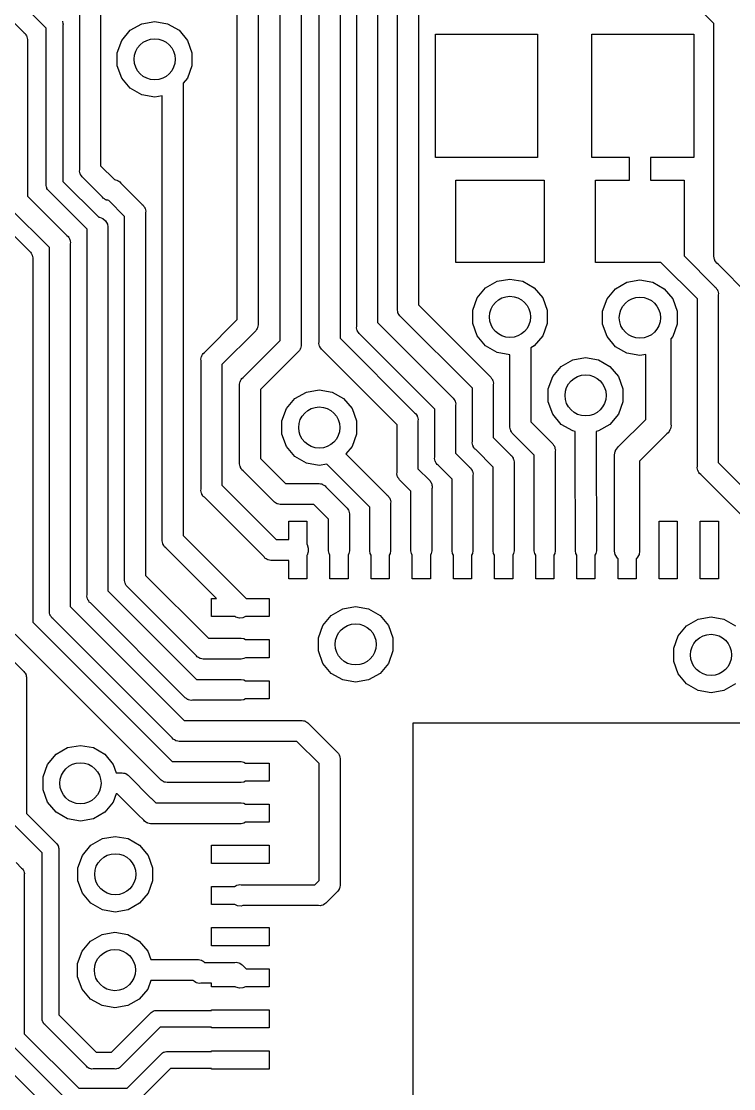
# Model space of a CAD drawing. Extents: x 106.7 to 190.8, y -131.8 to -78.3.
# Drawn here: x 141.14 to 149.79, y -108.75 to -95.78 of the extents above; entities that cross this region are included whole.
import ezdxf

# ---------------------------------------------------------------- set-up
doc = ezdxf.new("R2010")
doc.units = 0
doc.header["$MEASUREMENT"] = 0
doc.layers.add('BLACK', color=7, linetype='CONTINUOUS')

msp = doc.modelspace()

# ---------------------------------------------------------------- linework, layer by layer
at = {"layer": 'BLACK', "linetype": 'CONTINUOUS'}
for p, q in [((145.707, -99.2723), (145.707, -93.5276)), ((145.961, -93.4805), (145.961, -99.2253)), ((145.466, -93.6318), (145.466, -99.4401)), ((145.212, -99.4871), (145.212, -93.6789)), ((145.009, -94.3091), (145.009, -99.6294)), ((144.755, -99.6765), (144.755, -94.3562)), ((144.281, -99.658), (144.281, -94.5289)), ((144.535, -94.4818), (144.535, -99.705)), ((141.44, -95.8636), (140.915, -95.3389)), ((140.836, -95.5832), (141.17, -95.9172)), ((143.76, -99.4051), (143.76, -95.5957)), ((144.014, -95.5486), (144.014, -99.4522)), ((149.553, -95.8041), (149.342, -95.5936)), ((141.846, -97.5824), (141.846, -95.6952)), ((142.1, -95.6482), (142.1, -97.5354)), ((141.44, -97.7624), (141.44, -95.8636)), ((141.635, -95.7779), (141.636, -95.7823)), ((141.636, -95.7823), (141.638, -95.7862)), ((141.638, -95.7862), (141.641, -95.7995)), ((141.641, -95.7995), (141.644, -95.8125)), ((141.644, -95.8125), (141.643, -95.8259)), ((141.643, -95.8259), (141.643, -97.7248)), ((142.461, -95.8881), (142.599, -95.8082)), ((142.599, -95.8082), (142.757, -95.7804)), ((142.757, -95.7804), (142.914, -95.8082)), ((142.914, -95.8082), (143.053, -95.8881)), ((149.553, -98.6134), (149.553, -95.8041)), ((141.17, -95.9172), (141.183, -95.928)), ((141.183, -95.928), (141.192, -95.9426)), ((141.192, -95.9426), (141.201, -95.9564)), ((141.201, -95.9564), (141.203, -95.9619)), ((141.203, -95.9619), (141.205, -95.9668)), ((141.205, -95.9668), (141.208, -95.9834)), ((141.208, -95.9834), (141.213, -95.9996)), ((141.213, -95.9996), (141.211, -96.0164)), ((142.358, -96.0105), (142.461, -95.8881)), ((143.053, -95.8881), (143.155, -96.0105)), ((146.169, -97.4351), (146.169, -95.9351)), ((146.169, -95.9351), (147.409, -95.9351)), ((147.409, -95.9351), (147.409, -97.4351)), ((148.069, -97.4351), (148.069, -95.9351)), ((148.069, -95.9351), (149.309, -95.9351)), ((149.309, -95.9351), (149.309, -97.4351)), ((141.211, -96.0164), (141.211, -97.9036)), ((142.303, -96.1607), (142.358, -96.0105)), ((143.155, -96.0105), (143.21, -96.1607)), ((142.303, -96.3205), (142.303, -96.1607)), ((143.21, -96.1607), (143.21, -96.3205)), ((142.358, -96.4707), (142.303, -96.3205)), ((143.21, -96.3205), (143.155, -96.4707)), ((142.461, -96.5931), (142.358, -96.4707)), ((143.155, -96.4707), (143.104, -96.5322)), ((142.599, -96.673), (142.461, -96.5931)), ((143.104, -96.5322), (143.104, -102.031)), ((142.757, -96.7008), (142.599, -96.673)), ((142.85, -96.6844), (142.757, -96.7008)), ((142.85, -102.079), (142.85, -96.6844)), ((142.1, -97.5354), (142.268, -97.7033)), ((147.409, -97.4351), (146.169, -97.4351)), ((148.526, -97.4351), (148.069, -97.4351)), ((148.526, -97.7091), (148.526, -97.4351)), ((149.309, -97.4351), (148.78, -97.4351)), ((148.78, -97.4351), (148.78, -97.7091)), ((141.845, -97.5992), (141.846, -97.5824)), ((141.849, -97.6155), (141.845, -97.5992)), ((141.852, -97.6321), (141.849, -97.6155)), ((141.855, -97.637), (141.852, -97.6321)), ((141.856, -97.6425), (141.855, -97.637)), ((141.866, -97.6563), (141.856, -97.6425)), ((141.875, -97.6709), (141.866, -97.6563)), ((141.887, -97.6817), (141.875, -97.6709)), ((142.122, -97.9162), (141.887, -97.6817)), ((141.439, -97.7758), (141.44, -97.7624)), ((141.442, -97.7889), (141.439, -97.7758)), ((141.445, -97.8021), (141.442, -97.7889)), ((141.447, -97.8061), (141.445, -97.8021)), ((141.448, -97.8104), (141.447, -97.8061)), ((141.456, -97.8215), (141.448, -97.8104)), ((141.462, -97.8332), (141.456, -97.8215)), ((141.643, -97.7248), (142.079, -98.1605)), ((142.268, -97.7033), (142.279, -97.7062)), ((142.279, -97.7062), (142.296, -97.7092)), ((142.296, -97.7092), (142.301, -97.712)), ((142.301, -97.712), (142.306, -97.7135)), ((142.306, -97.7135), (142.32, -97.7231)), ((142.32, -97.7231), (142.334, -97.7315)), ((142.334, -97.7315), (142.345, -97.7445)), ((142.345, -97.7445), (142.605, -98.0044)), ((146.415, -98.7091), (146.415, -97.7091)), ((146.415, -97.7091), (147.49, -97.7091)), ((147.49, -97.7091), (147.49, -98.7091)), ((148.115, -98.7091), (148.115, -97.7091)), ((148.115, -97.7091), (148.526, -97.7091)), ((148.78, -97.7091), (149.19, -97.7091)), ((149.19, -97.7091), (149.19, -98.6305)), ((141.211, -97.9036), (141.691, -98.3832)), ((141.473, -97.8418), (141.462, -97.8332)), ((141.935, -98.3042), (141.473, -97.8418)), ((142.133, -97.9291), (142.122, -97.9162)), ((142.147, -97.9375), (142.133, -97.9291)), ((142.161, -97.9472), (142.147, -97.9375)), ((142.167, -97.9487), (142.161, -97.9472)), ((142.172, -97.9515), (142.167, -97.9487)), ((142.188, -97.9544), (142.172, -97.9515)), ((141.478, -98.5295), (140.998, -98.0499)), ((142.199, -97.9573), (142.188, -97.9544)), ((142.392, -98.1508), (142.199, -97.9573)), ((142.605, -98.0044), (142.618, -98.0153)), ((142.618, -98.0153), (142.627, -98.0299)), ((142.627, -98.0299), (142.636, -98.0437)), ((142.636, -98.0437), (142.638, -98.0491)), ((142.638, -98.0491), (142.641, -98.054)), ((142.641, -98.054), (142.644, -98.0707)), ((142.644, -98.0707), (142.648, -98.0869)), ((142.079, -98.1605), (142.085, -98.1605)), ((142.085, -98.1605), (142.127, -98.1759)), ((142.127, -98.1759), (142.161, -98.2046)), ((142.161, -98.2046), (142.183, -98.2434)), ((142.392, -102.561), (142.392, -98.1508)), ((142.648, -98.0869), (142.646, -98.1037)), ((142.646, -98.1037), (142.646, -102.514)), ((140.911, -98.2502), (141.234, -98.5726)), ((141.935, -102.75), (141.935, -98.3042)), ((142.183, -98.2434), (142.189, -98.2764)), ((142.189, -98.2764), (142.189, -102.703)), ((141.691, -98.3832), (141.704, -98.394)), ((141.704, -98.394), (141.712, -98.4086)), ((141.712, -98.4086), (141.722, -98.4224)), ((141.722, -98.4224), (141.723, -98.4279)), ((141.723, -98.4279), (141.726, -98.4328)), ((141.726, -98.4328), (141.729, -98.4494)), ((141.729, -98.4494), (141.733, -98.4657)), ((141.733, -98.4657), (141.732, -98.4824)), ((141.234, -98.5726), (141.247, -98.5834)), ((141.247, -98.5834), (141.255, -98.598)), ((141.255, -98.598), (141.265, -98.6118)), ((141.478, -102.94), (141.478, -98.5295)), ((141.732, -98.4824), (141.732, -102.892)), ((141.265, -98.6118), (141.266, -98.6173)), ((141.266, -98.6173), (141.269, -98.6222)), ((141.269, -98.6222), (141.272, -98.6388)), ((141.272, -98.6388), (141.276, -98.6551)), ((141.276, -98.6551), (141.275, -98.6718)), ((141.275, -98.6718), (141.275, -103.082)), ((147.49, -98.7091), (146.415, -98.7091)), ((148.909, -98.7091), (148.115, -98.7091)), ((149.351, -99.1507), (148.909, -98.7091)), ((149.19, -98.6305), (149.564, -99.0044)), ((149.551, -98.6336), (149.553, -98.6134)), ((149.556, -98.6531), (149.551, -98.6336)), ((149.56, -98.673), (149.556, -98.6531)), ((149.563, -98.6789), (149.56, -98.673)), ((149.565, -98.6855), (149.563, -98.6789)), ((149.576, -98.7021), (149.565, -98.6855)), ((149.587, -98.7196), (149.576, -98.7021)), ((149.602, -98.7326), (149.587, -98.7196)), ((149.974, -99.1042), (149.602, -98.7326)), ((146.778, -99.0193), (146.917, -98.9394)), ((146.917, -98.9394), (147.074, -98.9116)), ((147.074, -98.9116), (147.231, -98.9394)), ((147.231, -98.9394), (147.37, -99.0193)), ((148.358, -99.0289), (148.496, -98.949)), ((148.496, -98.949), (148.653, -98.9212)), ((148.653, -98.9212), (148.811, -98.949)), ((148.811, -98.949), (148.949, -99.0289)), ((146.675, -99.1417), (146.778, -99.0193)), ((147.37, -99.0193), (147.473, -99.1417)), ((148.255, -99.1513), (148.358, -99.0289)), ((148.949, -99.0289), (149.052, -99.1513)), ((149.564, -99.0044), (149.577, -99.0152)), ((149.577, -99.0152), (149.585, -99.0298)), ((149.585, -99.0298), (149.595, -99.0436)), ((149.595, -99.0436), (149.596, -99.0491)), ((149.596, -99.0491), (149.599, -99.054)), ((149.599, -99.054), (149.602, -99.0706)), ((149.602, -99.0706), (149.607, -99.0869)), ((149.607, -99.0869), (149.605, -99.1036)), ((149.605, -99.1036), (149.605, -101.141)), ((145.961, -99.2253), (146.83, -100.094)), ((146.621, -99.2919), (146.675, -99.1417)), ((147.473, -99.1417), (147.527, -99.2919)), ((148.2, -99.3015), (148.255, -99.1513)), ((149.052, -99.1513), (149.107, -99.3015)), ((149.351, -101.188), (149.351, -99.1507)), ((145.706, -99.2891), (145.707, -99.2723)), ((145.71, -99.3054), (145.706, -99.2891)), ((145.713, -99.322), (145.71, -99.3054)), ((145.716, -99.3269), (145.713, -99.322)), ((145.717, -99.3324), (145.716, -99.3269)), ((145.727, -99.3462), (145.717, -99.3324)), ((145.735, -99.3608), (145.727, -99.3462)), ((145.748, -99.3716), (145.735, -99.3608)), ((146.617, -100.24), (145.748, -99.3716)), ((146.621, -99.4517), (146.621, -99.2919)), ((147.527, -99.2919), (147.527, -99.4517)), ((148.2, -99.4613), (148.2, -99.3015)), ((149.107, -99.3015), (149.107, -99.4613)), ((143.361, -99.8045), (143.76, -99.4051)), ((144.005, -99.5067), (144.004, -99.5122)), ((144.008, -99.5018), (144.005, -99.5067)), ((144.011, -99.4852), (144.008, -99.5018)), ((144.015, -99.4689), (144.011, -99.4852)), ((144.014, -99.4522), (144.015, -99.4689)), ((145.21, -99.5039), (145.212, -99.4871)), ((145.215, -99.5202), (145.21, -99.5039)), ((145.466, -99.4401), (146.372, -100.347)), ((146.675, -99.6019), (146.621, -99.4517)), ((147.527, -99.4517), (147.473, -99.6019)), ((148.255, -99.6115), (148.2, -99.4613)), ((149.107, -99.4613), (149.052, -99.6115)), ((143.973, -99.5514), (143.573, -99.9508)), ((143.986, -99.5406), (143.973, -99.5514)), ((143.994, -99.526), (143.986, -99.5406)), ((144.004, -99.5122), (143.994, -99.526)), ((145.009, -99.6294), (145.915, -100.536)), ((145.218, -99.5368), (145.215, -99.5202)), ((145.22, -99.5417), (145.218, -99.5368)), ((145.222, -99.5472), (145.22, -99.5417)), ((145.232, -99.561), (145.222, -99.5472)), ((145.24, -99.5756), (145.232, -99.561)), ((145.253, -99.5864), (145.24, -99.5756)), ((146.16, -100.493), (145.253, -99.5864)), ((146.778, -99.7243), (146.675, -99.6019)), ((147.473, -99.6019), (147.37, -99.7243)), ((148.358, -99.7339), (148.255, -99.6115)), ((149.052, -99.6115), (149.03, -99.6372)), ((149.03, -99.6372), (149.03, -100.674)), ((143.831, -100.108), (144.281, -99.658)), ((144.525, -99.7651), (144.515, -99.7789)), ((144.526, -99.7596), (144.525, -99.7651)), ((144.529, -99.7547), (144.526, -99.7596)), ((144.532, -99.7381), (144.529, -99.7547)), ((144.536, -99.7218), (144.532, -99.7381)), ((144.535, -99.705), (144.536, -99.7218)), ((144.753, -99.6933), (144.755, -99.6765)), ((144.757, -99.7096), (144.753, -99.6933)), ((144.76, -99.7262), (144.757, -99.7096)), ((144.763, -99.7311), (144.76, -99.7262)), ((144.765, -99.7365), (144.763, -99.7311)), ((144.774, -99.7503), (144.765, -99.7365)), ((144.783, -99.7649), (144.774, -99.7503)), ((144.796, -99.7758), (144.783, -99.7649)), ((146.917, -99.8042), (146.778, -99.7243)), ((147.37, -99.7243), (147.328, -99.7485)), ((147.328, -99.7485), (147.328, -100.649)), ((148.496, -99.8138), (148.358, -99.7339)), ((143.318, -99.887), (143.322, -99.8707)), ((143.32, -99.9037), (143.318, -99.887)), ((143.322, -99.8707), (143.325, -99.8541)), ((143.325, -99.8541), (143.328, -99.8492)), ((143.328, -99.8492), (143.33, -99.8437)), ((143.33, -99.8437), (143.339, -99.8299)), ((143.339, -99.8299), (143.348, -99.8153)), ((143.348, -99.8153), (143.361, -99.8045)), ((144.494, -99.8043), (144.043, -100.254)), ((144.506, -99.7935), (144.494, -99.8043)), ((144.515, -99.7789), (144.506, -99.7935)), ((145.702, -100.682), (144.796, -99.7758)), ((147.074, -99.832), (146.917, -99.8042)), ((147.074, -100.696), (147.074, -99.832)), ((147.697, -99.9735), (147.836, -99.8936)), ((147.836, -99.8936), (147.993, -99.8658)), ((147.993, -99.8658), (148.15, -99.8936)), ((148.15, -99.8936), (148.289, -99.9735)), ((148.653, -99.8416), (148.496, -99.8138)), ((148.726, -99.8289), (148.653, -99.8416)), ((148.726, -100.617), (148.726, -99.8289)), ((143.32, -101.466), (143.32, -99.9037)), ((143.573, -99.9508), (143.573, -101.419)), ((147.595, -100.096), (147.697, -99.9735)), ((148.289, -99.9735), (148.392, -100.096)), ((143.792, -100.174), (143.795, -100.158)), ((143.795, -100.158), (143.798, -100.153)), ((143.798, -100.153), (143.8, -100.147)), ((143.8, -100.147), (143.809, -100.134)), ((143.809, -100.134), (143.818, -100.119)), ((143.818, -100.119), (143.831, -100.108)), ((146.83, -100.094), (146.843, -100.105)), ((146.843, -100.105), (146.851, -100.119)), ((146.851, -100.119), (146.861, -100.133)), ((146.861, -100.133), (146.862, -100.139)), ((146.862, -100.139), (146.865, -100.143)), ((146.865, -100.143), (146.868, -100.16)), ((147.54, -100.246), (147.595, -100.096)), ((148.392, -100.096), (148.446, -100.246)), ((143.788, -100.191), (143.792, -100.174)), ((143.789, -100.207), (143.788, -100.191)), ((143.789, -101.141), (143.789, -100.207)), ((144.043, -100.254), (144.043, -101.094)), ((144.461, -100.365), (144.6, -100.285)), ((144.6, -100.285), (144.757, -100.257)), ((144.757, -100.257), (144.914, -100.285)), ((144.914, -100.285), (145.053, -100.365)), ((146.617, -100.886), (146.617, -100.24)), ((146.868, -100.16), (146.872, -100.176)), ((146.872, -100.176), (146.871, -100.193)), ((146.871, -100.193), (146.871, -100.839)), ((147.54, -100.406), (147.54, -100.246)), ((148.446, -100.246), (148.446, -100.406)), ((144.358, -100.487), (144.461, -100.365)), ((145.053, -100.365), (145.155, -100.487)), ((146.372, -100.347), (146.385, -100.358)), ((146.385, -100.358), (146.394, -100.372)), ((146.394, -100.372), (146.403, -100.386)), ((146.403, -100.386), (146.405, -100.391)), ((146.405, -100.391), (146.408, -100.396)), ((146.408, -100.396), (146.411, -100.413)), ((146.411, -100.413), (146.415, -100.429)), ((147.595, -100.556), (147.54, -100.406)), ((148.446, -100.406), (148.392, -100.556)), ((144.304, -100.637), (144.358, -100.487)), ((145.155, -100.487), (145.21, -100.637)), ((145.915, -100.536), (145.928, -100.547)), ((145.928, -100.547), (145.937, -100.562)), ((146.16, -101.075), (146.16, -100.493)), ((146.415, -100.429), (146.414, -100.446)), ((146.414, -100.446), (146.414, -101.028)), ((144.304, -100.797), (144.304, -100.637)), ((145.21, -100.637), (145.21, -100.797)), ((145.937, -100.562), (145.946, -100.575)), ((145.946, -100.575), (145.948, -100.581)), ((145.948, -100.581), (145.951, -100.586)), ((145.951, -100.586), (145.954, -100.602)), ((145.954, -100.602), (145.958, -100.619)), ((145.958, -100.619), (145.956, -100.635)), ((145.956, -100.635), (145.956, -101.218)), ((147.328, -100.649), (147.583, -100.904)), ((147.697, -100.679), (147.595, -100.556)), ((148.392, -100.556), (148.289, -100.679)), ((148.394, -100.949), (148.726, -100.617)), ((149.03, -100.674), (149.032, -100.694)), ((144.358, -100.947), (144.304, -100.797)), ((145.21, -100.797), (145.155, -100.947)), ((145.702, -101.265), (145.702, -100.682)), ((147.073, -100.713), (147.074, -100.696)), ((147.077, -100.73), (147.073, -100.713)), ((147.08, -100.746), (147.077, -100.73)), ((147.083, -100.751), (147.08, -100.746)), ((147.084, -100.756), (147.083, -100.751)), ((147.094, -100.77), (147.084, -100.756)), ((147.102, -100.785), (147.094, -100.77)), ((147.115, -100.796), (147.102, -100.785)), ((147.37, -101.051), (147.115, -100.796)), ((147.836, -100.758), (147.697, -100.679)), ((147.866, -100.764), (147.836, -100.758)), ((147.866, -101.56), (147.866, -100.764)), ((148.15, -100.758), (148.12, -100.764)), ((148.12, -100.764), (148.12, -101.536)), ((148.289, -100.679), (148.15, -100.758)), ((148.981, -100.793), (148.649, -101.125)), ((148.997, -100.78), (148.981, -100.793)), ((149.007, -100.763), (148.997, -100.78)), ((149.018, -100.746), (149.007, -100.763)), ((149.02, -100.739), (149.018, -100.746)), ((149.024, -100.734), (149.02, -100.739)), ((149.027, -100.714), (149.024, -100.734)), ((149.032, -100.694), (149.027, -100.714)), ((146.615, -100.903), (146.617, -100.886)), ((146.62, -100.919), (146.615, -100.903)), ((146.623, -100.935), (146.62, -100.919)), ((146.625, -100.94), (146.623, -100.935)), ((146.871, -100.839), (147.083, -101.051)), ((147.583, -100.904), (147.596, -100.915)), ((147.596, -100.915), (147.604, -100.93)), ((147.604, -100.93), (147.614, -100.944)), ((144.461, -101.07), (144.358, -100.947)), ((145.155, -100.947), (145.081, -101.036)), ((145.081, -101.036), (145.583, -101.537)), ((146.414, -101.028), (146.583, -101.198)), ((146.627, -100.946), (146.625, -100.94)), ((146.637, -100.96), (146.627, -100.946)), ((146.645, -100.974), (146.637, -100.96)), ((146.658, -100.985), (146.645, -100.974)), ((146.87, -101.197), (146.658, -100.985)), ((147.083, -101.051), (147.096, -101.062)), ((147.096, -101.062), (147.104, -101.076)), ((147.37, -102.216), (147.37, -101.051)), ((147.614, -100.944), (147.615, -100.949)), ((147.615, -100.949), (147.618, -100.954)), ((147.618, -100.954), (147.621, -100.971)), ((147.621, -100.971), (147.626, -100.987)), ((147.626, -100.987), (147.624, -101.004)), ((147.624, -101.004), (147.624, -102.216)), ((148.343, -101.048), (148.348, -101.029)), ((148.345, -101.068), (148.343, -101.048)), ((148.348, -101.029), (148.352, -101.009)), ((148.352, -101.009), (148.355, -101.003)), ((148.355, -101.003), (148.357, -100.996)), ((148.357, -100.996), (148.368, -100.98)), ((148.368, -100.98), (148.379, -100.962)), ((148.379, -100.962), (148.394, -100.949)), ((143.788, -101.158), (143.789, -101.141)), ((143.792, -101.174), (143.788, -101.158)), ((143.795, -101.191), (143.792, -101.174)), ((143.798, -101.196), (143.795, -101.191)), ((143.8, -101.201), (143.798, -101.196)), ((144.043, -101.094), (144.347, -101.397)), ((144.6, -101.15), (144.461, -101.07)), ((144.757, -101.177), (144.6, -101.15)), ((144.848, -101.161), (144.757, -101.177)), ((145.37, -101.684), (144.848, -101.161)), ((146.158, -101.092), (146.16, -101.075)), ((146.162, -101.108), (146.158, -101.092)), ((146.165, -101.125), (146.162, -101.108)), ((146.168, -101.13), (146.165, -101.125)), ((146.17, -101.135), (146.168, -101.13)), ((146.179, -101.149), (146.17, -101.135)), ((146.188, -101.164), (146.179, -101.149)), ((146.201, -101.174), (146.188, -101.164)), ((146.37, -101.344), (146.201, -101.174)), ((147.104, -101.076), (147.114, -101.09)), ((147.114, -101.09), (147.115, -101.096)), ((147.115, -101.096), (147.118, -101.101)), ((147.118, -101.101), (147.121, -101.117)), ((147.121, -101.117), (147.126, -101.133)), ((147.126, -101.133), (147.124, -101.15)), ((147.124, -101.15), (147.124, -102.216)), ((148.345, -102.218), (148.345, -101.068)), ((148.649, -101.125), (148.649, -102.218)), ((149.35, -101.205), (149.351, -101.188)), ((149.605, -101.141), (150.083, -101.619)), ((143.809, -101.215), (143.8, -101.201)), ((143.818, -101.23), (143.809, -101.215)), ((143.831, -101.241), (143.818, -101.23)), ((144.2, -101.61), (143.831, -101.241)), ((145.701, -101.281), (145.702, -101.265)), ((145.705, -101.298), (145.701, -101.281)), ((145.708, -101.314), (145.705, -101.298)), ((145.711, -101.319), (145.708, -101.314)), ((145.713, -101.325), (145.711, -101.319)), ((145.722, -101.338), (145.713, -101.325)), ((145.956, -101.218), (146.097, -101.358)), ((146.583, -101.198), (146.596, -101.208)), ((146.596, -101.208), (146.604, -101.223)), ((146.604, -101.223), (146.614, -101.237)), ((146.614, -101.237), (146.615, -101.242)), ((146.615, -101.242), (146.618, -101.247)), ((146.618, -101.247), (146.621, -101.264)), ((146.621, -101.264), (146.626, -101.28)), ((146.626, -101.28), (146.624, -101.297)), ((146.624, -101.297), (146.624, -102.216)), ((146.87, -102.216), (146.87, -101.197)), ((149.354, -101.221), (149.35, -101.205)), ((149.357, -101.238), (149.354, -101.221)), ((149.36, -101.243), (149.357, -101.238)), ((149.361, -101.248), (149.36, -101.243)), ((149.371, -101.262), (149.361, -101.248)), ((149.379, -101.276), (149.371, -101.262)), ((149.392, -101.287), (149.379, -101.276)), ((149.87, -101.765), (149.392, -101.287)), ((143.573, -101.419), (144.232, -102.078)), ((144.347, -101.397), (144.738, -101.397)), ((144.738, -101.397), (144.755, -101.396)), ((144.755, -101.396), (144.771, -101.4)), ((144.771, -101.4), (144.788, -101.403)), ((144.788, -101.403), (144.793, -101.406)), ((144.793, -101.406), (144.798, -101.408)), ((144.798, -101.408), (144.812, -101.417)), ((144.812, -101.417), (144.827, -101.426)), ((144.827, -101.426), (144.838, -101.439)), ((144.838, -101.439), (145.083, -101.684)), ((145.731, -101.353), (145.722, -101.338)), ((145.744, -101.364), (145.731, -101.353)), ((145.87, -101.49), (145.744, -101.364)), ((146.097, -101.358), (146.097, -101.358)), ((146.097, -101.358), (146.105, -101.366)), ((146.105, -101.366), (146.11, -101.376)), ((146.11, -101.376), (146.116, -101.386)), ((146.116, -101.386), (146.119, -101.397)), ((146.119, -101.397), (146.124, -101.407)), ((146.124, -101.407), (146.125, -101.418)), ((146.125, -101.418), (146.128, -101.429)), ((146.128, -101.451), (146.125, -101.462)), ((146.128, -101.429), (146.127, -101.44)), ((146.127, -101.44), (146.128, -101.451)), ((146.37, -102.216), (146.37, -101.344)), ((143.318, -101.483), (143.32, -101.466)), ((143.322, -101.499), (143.318, -101.483)), ((143.325, -101.516), (143.322, -101.499)), ((143.328, -101.521), (143.325, -101.516)), ((143.33, -101.526), (143.328, -101.521)), ((143.339, -101.54), (143.33, -101.526)), ((143.348, -101.554), (143.339, -101.54)), ((143.361, -101.565), (143.348, -101.554)), ((144.086, -102.29), (143.361, -101.565)), ((145.583, -101.537), (145.596, -101.548)), ((145.596, -101.548), (145.604, -101.563)), ((145.604, -101.563), (145.614, -101.577)), ((145.614, -101.577), (145.615, -101.582)), ((145.615, -101.582), (145.618, -101.587)), ((145.87, -102.216), (145.87, -101.49)), ((146.125, -101.462), (146.124, -101.473)), ((146.124, -101.473), (146.124, -102.216)), ((147.865, -101.577), (147.866, -101.56)), ((147.869, -101.593), (147.865, -101.577)), ((148.12, -101.536), (148.121, -101.542)), ((148.121, -101.542), (148.126, -101.558)), ((148.126, -101.558), (148.124, -101.575)), ((148.124, -101.575), (148.124, -102.216)), ((144.211, -101.623), (144.2, -101.61)), ((144.226, -101.632), (144.211, -101.623)), ((144.239, -101.641), (144.226, -101.632)), ((144.245, -101.643), (144.239, -101.641)), ((144.25, -101.646), (144.245, -101.643)), ((144.266, -101.649), (144.25, -101.646)), ((144.283, -101.653), (144.266, -101.649)), ((144.3, -101.651), (144.283, -101.653)), ((144.691, -101.651), (144.3, -101.651)), ((144.87, -101.83), (144.691, -101.651)), ((145.083, -101.684), (145.096, -101.695)), ((145.096, -101.695), (145.104, -101.709)), ((145.104, -101.709), (145.114, -101.723)), ((145.37, -102.216), (145.37, -101.684)), ((145.618, -101.587), (145.621, -101.604)), ((145.621, -101.604), (145.626, -101.62)), ((145.626, -101.62), (145.624, -101.637)), ((145.624, -101.637), (145.624, -102.216)), ((147.87, -101.599), (147.869, -101.593)), ((147.87, -102.216), (147.87, -101.599)), ((144.87, -102.216), (144.87, -101.83)), ((145.114, -101.723), (145.115, -101.729)), ((145.115, -101.729), (145.118, -101.734)), ((145.118, -101.734), (145.121, -101.75)), ((145.121, -101.75), (145.126, -101.766)), ((145.126, -101.766), (145.124, -101.783)), ((145.124, -101.783), (145.124, -102.216)), ((144.387, -102.078), (144.387, -101.855)), ((144.387, -101.855), (144.607, -101.855)), ((144.607, -101.855), (144.607, -102.138)), ((148.887, -102.555), (148.887, -101.855)), ((148.887, -101.855), (149.107, -101.855)), ((149.107, -101.855), (149.107, -102.555)), ((149.387, -102.555), (149.387, -101.855)), ((149.387, -101.855), (149.607, -101.855)), ((149.607, -101.855), (149.607, -102.555)), ((142.848, -102.095), (142.85, -102.079)), ((142.852, -102.112), (142.848, -102.095)), ((143.104, -102.031), (143.867, -102.795)), ((144.232, -102.078), (144.387, -102.078)), ((142.855, -102.128), (142.852, -102.112)), ((142.858, -102.133), (142.855, -102.128)), ((142.86, -102.139), (142.858, -102.133)), ((142.869, -102.152), (142.86, -102.139)), ((142.878, -102.167), (142.869, -102.152)), ((142.891, -102.178), (142.878, -102.167)), ((143.507, -102.795), (142.891, -102.178)), ((144.607, -102.138), (144.609, -102.14)), ((144.609, -102.14), (144.624, -102.182)), ((144.624, -102.227), (144.609, -102.269)), ((144.624, -102.182), (144.624, -102.227)), ((144.876, -102.249), (144.87, -102.216)), ((145.124, -102.216), (145.118, -102.249)), ((145.376, -102.249), (145.37, -102.216)), ((145.624, -102.216), (145.618, -102.249)), ((145.876, -102.249), (145.87, -102.216)), ((146.124, -102.216), (146.118, -102.249)), ((146.376, -102.249), (146.37, -102.216)), ((146.624, -102.216), (146.618, -102.249)), ((146.876, -102.249), (146.87, -102.216)), ((147.124, -102.216), (147.118, -102.249)), ((147.376, -102.249), (147.37, -102.216)), ((147.624, -102.216), (147.618, -102.249)), ((147.876, -102.249), (147.87, -102.216)), ((148.124, -102.216), (148.118, -102.249)), ((148.352, -102.258), (148.345, -102.218)), ((148.649, -102.218), (148.643, -102.258)), ((144.097, -102.303), (144.086, -102.29)), ((144.111, -102.312), (144.097, -102.303)), ((144.125, -102.321), (144.111, -102.312)), ((144.131, -102.323), (144.125, -102.321)), ((144.135, -102.326), (144.131, -102.323)), ((144.152, -102.329), (144.135, -102.326)), ((144.168, -102.333), (144.152, -102.329)), ((144.185, -102.332), (144.168, -102.333)), ((144.387, -102.332), (144.185, -102.332)), ((144.387, -102.555), (144.387, -102.332)), ((144.609, -102.269), (144.607, -102.271)), ((144.607, -102.271), (144.607, -102.555)), ((144.887, -102.268), (144.876, -102.249)), ((144.887, -102.555), (144.887, -102.268)), ((145.118, -102.249), (145.107, -102.268)), ((145.107, -102.268), (145.107, -102.555)), ((145.387, -102.268), (145.376, -102.249)), ((145.387, -102.555), (145.387, -102.268)), ((145.618, -102.249), (145.607, -102.268)), ((145.607, -102.268), (145.607, -102.555)), ((145.887, -102.268), (145.876, -102.249)), ((145.887, -102.555), (145.887, -102.268)), ((146.118, -102.249), (146.107, -102.268)), ((146.107, -102.268), (146.107, -102.555)), ((146.387, -102.268), (146.376, -102.249)), ((146.387, -102.555), (146.387, -102.268)), ((146.618, -102.249), (146.607, -102.268)), ((146.607, -102.268), (146.607, -102.555)), ((146.887, -102.268), (146.876, -102.249)), ((146.887, -102.555), (146.887, -102.268)), ((147.118, -102.249), (147.107, -102.268)), ((147.107, -102.268), (147.107, -102.555)), ((147.387, -102.268), (147.376, -102.249)), ((147.387, -102.555), (147.387, -102.268)), ((147.618, -102.249), (147.607, -102.268)), ((147.607, -102.268), (147.607, -102.555)), ((147.887, -102.268), (147.876, -102.249)), ((147.887, -102.555), (147.887, -102.268)), ((148.118, -102.249), (148.107, -102.268)), ((148.107, -102.268), (148.107, -102.555)), ((148.379, -102.304), (148.352, -102.258)), ((148.387, -102.311), (148.379, -102.304)), ((148.387, -102.555), (148.387, -102.311)), ((148.616, -102.304), (148.607, -102.311)), ((148.607, -102.311), (148.607, -102.555)), ((148.643, -102.258), (148.616, -102.304)), ((142.391, -102.578), (142.392, -102.561)), ((142.395, -102.594), (142.391, -102.578)), ((142.398, -102.61), (142.395, -102.594)), ((142.401, -102.615), (142.398, -102.61)), ((142.403, -102.621), (142.401, -102.615)), ((142.412, -102.635), (142.403, -102.621)), ((142.646, -102.514), (143.41, -103.278)), ((144.607, -102.555), (144.387, -102.555)), ((145.107, -102.555), (144.887, -102.555)), ((145.607, -102.555), (145.387, -102.555)), ((146.107, -102.555), (145.887, -102.555)), ((146.607, -102.555), (146.387, -102.555)), ((147.107, -102.555), (146.887, -102.555)), ((147.607, -102.555), (147.387, -102.555)), ((148.107, -102.555), (147.887, -102.555)), ((148.607, -102.555), (148.387, -102.555)), ((149.107, -102.555), (148.887, -102.555)), ((149.607, -102.555), (149.387, -102.555)), ((141.934, -102.767), (141.935, -102.75)), ((142.189, -102.703), (143.264, -103.778)), ((142.421, -102.649), (142.412, -102.635)), ((142.434, -102.66), (142.421, -102.649)), ((143.264, -103.49), (142.434, -102.66)), ((141.938, -102.783), (141.934, -102.767)), ((141.941, -102.8), (141.938, -102.783)), ((141.944, -102.805), (141.941, -102.8)), ((141.945, -102.81), (141.944, -102.805)), ((141.955, -102.824), (141.945, -102.81)), ((141.963, -102.839), (141.955, -102.824)), ((141.976, -102.849), (141.963, -102.839)), ((143.117, -103.99), (141.976, -102.849)), ((143.447, -103.015), (143.447, -102.795)), ((143.447, -102.795), (143.507, -102.795)), ((143.867, -102.795), (144.147, -102.795)), ((144.147, -102.795), (144.147, -103.015)), ((141.477, -102.956), (141.478, -102.94)), ((141.481, -102.973), (141.477, -102.956)), ((141.484, -102.989), (141.481, -102.973)), ((141.487, -102.994), (141.484, -102.989)), ((141.488, -103), (141.487, -102.994)), ((141.498, -103.013), (141.488, -103)), ((141.732, -102.892), (143.117, -104.278)), ((144.801, -103.123), (144.903, -103)), ((144.903, -103), (145.042, -102.92)), ((145.042, -102.92), (145.199, -102.892)), ((145.199, -102.892), (145.356, -102.92)), ((145.356, -102.92), (145.495, -103)), ((145.495, -103), (145.598, -103.123)), ((141.275, -103.082), (142.971, -104.778)), ((141.506, -103.028), (141.498, -103.013)), ((141.519, -103.039), (141.506, -103.028)), ((142.971, -104.49), (141.519, -103.039)), ((143.733, -103.015), (143.447, -103.015)), ((143.743, -103.021), (143.733, -103.015)), ((143.786, -103.033), (143.743, -103.021)), ((143.83, -103.029), (143.786, -103.033)), ((143.862, -103.015), (143.83, -103.029)), ((144.147, -103.015), (143.862, -103.015)), ((144.746, -103.273), (144.801, -103.123)), ((145.598, -103.123), (145.652, -103.273)), ((149.119, -103.25), (149.221, -103.127)), ((149.221, -103.127), (149.36, -103.047)), ((149.36, -103.047), (149.517, -103.019)), ((149.517, -103.019), (149.674, -103.047)), ((149.674, -103.047), (149.813, -103.127)), ((142.824, -104.99), (141.062, -103.228)), ((149.064, -103.4), (149.119, -103.25)), ((140.818, -103.336), (141.166, -103.684)), ((143.41, -103.278), (143.808, -103.278)), ((143.808, -103.278), (143.841, -103.283)), ((143.841, -103.283), (143.861, -103.295)), ((143.861, -103.295), (144.147, -103.295)), ((144.147, -103.295), (144.147, -103.515)), ((144.746, -103.433), (144.746, -103.273)), ((145.652, -103.273), (145.652, -103.433)), ((149.064, -103.56), (149.064, -103.4)), ((143.275, -103.503), (143.264, -103.49)), ((143.289, -103.512), (143.275, -103.503)), ((143.303, -103.521), (143.289, -103.512)), ((143.309, -103.523), (143.303, -103.521)), ((143.314, -103.526), (143.309, -103.523)), ((143.33, -103.529), (143.314, -103.526)), ((143.346, -103.533), (143.33, -103.529)), ((143.841, -103.526), (143.808, -103.532)), ((143.861, -103.515), (143.841, -103.526)), ((144.147, -103.515), (143.861, -103.515)), ((144.801, -103.583), (144.746, -103.433)), ((145.652, -103.433), (145.598, -103.583)), ((143.363, -103.532), (143.346, -103.533)), ((143.808, -103.532), (143.363, -103.532)), ((144.903, -103.705), (144.801, -103.583)), ((145.598, -103.583), (145.495, -103.705)), ((149.119, -103.71), (149.064, -103.56)), ((141.166, -103.684), (141.176, -103.693)), ((141.176, -103.693), (141.183, -103.704)), ((141.183, -103.704), (141.19, -103.715)), ((141.19, -103.715), (141.192, -103.72)), ((141.192, -103.72), (141.194, -103.724)), ((141.194, -103.724), (141.196, -103.737)), ((141.196, -103.737), (141.2, -103.75)), ((141.2, -103.75), (141.199, -103.763)), ((141.199, -103.763), (141.199, -105.408)), ((143.264, -103.778), (143.808, -103.778)), ((143.808, -103.778), (143.841, -103.783)), ((143.841, -103.783), (143.861, -103.795)), ((145.042, -103.785), (144.903, -103.705)), ((145.199, -103.813), (145.042, -103.785)), ((145.356, -103.785), (145.199, -103.813)), ((145.495, -103.705), (145.356, -103.785)), ((149.221, -103.832), (149.119, -103.71)), ((143.861, -103.795), (144.147, -103.795)), ((144.147, -103.795), (144.147, -104.015)), ((149.36, -103.912), (149.221, -103.832)), ((149.517, -103.94), (149.36, -103.912)), ((149.674, -103.912), (149.517, -103.94)), ((149.813, -103.832), (149.674, -103.912)), ((143.128, -104.003), (143.117, -103.99)), ((143.143, -104.012), (143.128, -104.003)), ((143.157, -104.021), (143.143, -104.012)), ((143.162, -104.023), (143.157, -104.021)), ((143.167, -104.026), (143.162, -104.023)), ((143.184, -104.029), (143.167, -104.026)), ((143.2, -104.033), (143.184, -104.029)), ((143.217, -104.032), (143.2, -104.033)), ((143.808, -104.032), (143.217, -104.032)), ((143.841, -104.026), (143.808, -104.032)), ((143.861, -104.015), (143.841, -104.026)), ((144.147, -104.015), (143.861, -104.015)), ((143.117, -104.278), (144.531, -104.278)), ((144.531, -104.278), (144.548, -104.276)), ((144.548, -104.276), (144.564, -104.28)), ((144.564, -104.28), (144.581, -104.283)), ((144.581, -104.283), (144.586, -104.286)), ((144.586, -104.286), (144.591, -104.288)), ((144.591, -104.288), (144.605, -104.297)), ((144.605, -104.297), (144.619, -104.306)), ((144.619, -104.306), (144.63, -104.319)), ((145.897, -109.005), (145.897, -104.305)), ((145.897, -104.305), (150.597, -104.305)), ((144.63, -104.319), (144.967, -104.656)), ((142.982, -104.503), (142.971, -104.49)), ((142.996, -104.512), (142.982, -104.503)), ((143.01, -104.521), (142.996, -104.512)), ((143.015, -104.523), (143.01, -104.521)), ((143.02, -104.526), (143.015, -104.523)), ((143.037, -104.529), (143.02, -104.526)), ((143.053, -104.533), (143.037, -104.529)), ((143.07, -104.532), (143.053, -104.533)), ((144.484, -104.532), (143.07, -104.532)), ((144.755, -104.802), (144.484, -104.532)), ((141.456, -104.811), (141.559, -104.688)), ((141.559, -104.688), (141.698, -104.608)), ((141.698, -104.608), (141.855, -104.58)), ((141.855, -104.58), (142.012, -104.608)), ((142.012, -104.608), (142.151, -104.688)), ((142.151, -104.688), (142.254, -104.811)), ((144.967, -104.656), (144.98, -104.667)), ((144.98, -104.667), (144.989, -104.681)), ((144.989, -104.681), (144.998, -104.695)), ((144.998, -104.695), (145, -104.701)), ((141.402, -104.961), (141.456, -104.811)), ((142.254, -104.811), (142.291, -104.914)), ((142.971, -104.778), (143.808, -104.778)), ((143.808, -104.778), (143.841, -104.783)), ((143.841, -104.783), (143.861, -104.795)), ((143.861, -104.795), (144.147, -104.795)), ((144.147, -104.795), (144.147, -105.015)), ((144.755, -106.221), (144.755, -104.802)), ((145, -104.701), (145.003, -104.705)), ((145.003, -104.705), (145.006, -104.722)), ((145.006, -104.722), (145.01, -104.738)), ((145.01, -104.738), (145.009, -104.755)), ((145.009, -104.755), (145.009, -106.268)), ((142.291, -104.914), (142.347, -104.914)), ((142.347, -104.914), (142.363, -104.912)), ((142.363, -104.912), (142.38, -104.917)), ((142.38, -104.917), (142.396, -104.919)), ((142.396, -104.919), (142.401, -104.922)), ((142.401, -104.922), (142.407, -104.924)), ((142.407, -104.924), (142.421, -104.933)), ((142.421, -104.933), (142.435, -104.942)), ((142.435, -104.942), (142.446, -104.955)), ((142.446, -104.955), (142.707, -105.216)), ((141.402, -105.121), (141.402, -104.961)), ((142.835, -105.003), (142.824, -104.99)), ((142.85, -105.012), (142.835, -105.003)), ((142.863, -105.021), (142.85, -105.012)), ((142.869, -105.023), (142.863, -105.021)), ((142.874, -105.026), (142.869, -105.023)), ((142.89, -105.029), (142.874, -105.026)), ((142.907, -105.033), (142.89, -105.029)), ((142.923, -105.032), (142.907, -105.033)), ((143.808, -105.032), (142.923, -105.032)), ((143.841, -105.026), (143.808, -105.032)), ((143.861, -105.015), (143.841, -105.026)), ((144.147, -105.015), (143.861, -105.015)), ((141.456, -105.271), (141.402, -105.121)), ((142.291, -105.168), (142.254, -105.271)), ((142.3, -105.168), (142.291, -105.168)), ((142.537, -105.405), (142.3, -105.168)), ((142.707, -105.216), (142.715, -105.221)), ((141.559, -105.393), (141.456, -105.271)), ((142.254, -105.271), (142.151, -105.393)), ((142.715, -105.221), (142.726, -105.234)), ((142.726, -105.234), (142.77, -105.278)), ((142.77, -105.278), (143.808, -105.278)), ((143.808, -105.278), (143.841, -105.283)), ((143.841, -105.283), (143.861, -105.295)), ((143.861, -105.295), (144.147, -105.295)), ((144.147, -105.295), (144.147, -105.515)), ((141.199, -105.408), (141.559, -105.769)), ((141.698, -105.473), (141.559, -105.393)), ((141.855, -105.501), (141.698, -105.473)), ((142.012, -105.473), (141.855, -105.501)), ((142.151, -105.393), (142.012, -105.473)), ((142.548, -105.418), (142.537, -105.405)), ((142.556, -105.423), (142.548, -105.418)), ((142.624, -105.49), (142.556, -105.423)), ((141.389, -105.886), (141.028, -105.525)), ((142.635, -105.503), (142.624, -105.49)), ((142.649, -105.512), (142.635, -105.503)), ((142.663, -105.521), (142.649, -105.512)), ((142.669, -105.523), (142.663, -105.521)), ((142.673, -105.526), (142.669, -105.523)), ((142.69, -105.529), (142.673, -105.526)), ((142.706, -105.533), (142.69, -105.529)), ((142.723, -105.532), (142.706, -105.533)), ((143.808, -105.532), (142.723, -105.532)), ((143.841, -105.526), (143.808, -105.532)), ((143.861, -105.515), (143.841, -105.526)), ((144.147, -105.515), (143.861, -105.515)), ((141.982, -105.794), (142.121, -105.714)), ((142.121, -105.714), (142.278, -105.686)), ((142.278, -105.686), (142.435, -105.714)), ((142.435, -105.714), (142.574, -105.794)), ((141.559, -105.769), (141.57, -105.778)), ((141.57, -105.778), (141.576, -105.789)), ((141.576, -105.789), (141.584, -105.8)), ((141.584, -105.8), (141.585, -105.805)), ((141.585, -105.805), (141.588, -105.809)), ((141.588, -105.809), (141.59, -105.822)), ((141.59, -105.822), (141.593, -105.835)), ((141.593, -105.835), (141.592, -105.848)), ((141.592, -105.848), (141.592, -107.857)), ((141.88, -105.917), (141.982, -105.794)), ((142.574, -105.794), (142.677, -105.917)), ((143.447, -106.015), (143.447, -105.795)), ((143.447, -105.795), (144.147, -105.795)), ((144.147, -105.795), (144.147, -106.015)), ((141.389, -107.895), (141.389, -105.886)), ((141.825, -106.067), (141.88, -105.917)), ((142.677, -105.917), (142.731, -106.067)), ((141.072, -106.003), (141.14, -106.072)), ((141.14, -106.072), (141.151, -106.08)), ((141.151, -106.08), (141.157, -106.092)), ((141.157, -106.092), (141.165, -106.103)), ((141.165, -106.103), (141.166, -106.107)), ((141.166, -106.107), (141.169, -106.111)), ((141.169, -106.111), (141.171, -106.125)), ((141.171, -106.125), (141.174, -106.138)), ((141.825, -106.227), (141.825, -106.067)), ((142.731, -106.067), (142.731, -106.227)), ((144.147, -106.015), (143.447, -106.015)), ((141.174, -106.138), (141.173, -106.151)), ((141.173, -106.151), (141.173, -108.085)), ((141.88, -106.377), (141.825, -106.227)), ((142.731, -106.227), (142.677, -106.377)), ((144.702, -106.274), (144.755, -106.221)), ((141.982, -106.499), (141.88, -106.377)), ((142.677, -106.377), (142.574, -106.499)), ((143.447, -106.515), (143.447, -106.295)), ((143.447, -106.295), (143.731, -106.295)), ((143.731, -106.295), (143.733, -106.293)), ((143.733, -106.293), (143.747, -106.284)), ((143.747, -106.284), (143.752, -106.282)), ((143.752, -106.282), (143.757, -106.279)), ((143.757, -106.279), (143.774, -106.276)), ((143.774, -106.276), (143.79, -106.272)), ((143.79, -106.272), (143.807, -106.274)), ((143.807, -106.274), (144.702, -106.274)), ((144.967, -106.367), (144.848, -106.486)), ((144.98, -106.356), (144.967, -106.367)), ((144.989, -106.342), (144.98, -106.356)), ((144.998, -106.328), (144.989, -106.342)), ((145, -106.323), (144.998, -106.328)), ((145.003, -106.318), (145, -106.323)), ((145.006, -106.301), (145.003, -106.318)), ((145.01, -106.285), (145.006, -106.301)), ((145.009, -106.268), (145.01, -106.285)), ((142.121, -106.579), (141.982, -106.499)), ((142.574, -106.499), (142.435, -106.579)), ((143.732, -106.515), (143.447, -106.515)), ((143.764, -106.529), (143.732, -106.515)), ((144.823, -106.508), (144.809, -106.517)), ((144.837, -106.499), (144.823, -106.508)), ((144.848, -106.486), (144.837, -106.499)), ((142.278, -106.607), (142.121, -106.579)), ((142.435, -106.579), (142.278, -106.607)), ((143.808, -106.533), (143.764, -106.529)), ((143.829, -106.528), (143.808, -106.533)), ((144.749, -106.528), (143.829, -106.528)), ((144.766, -106.529), (144.749, -106.528)), ((144.782, -106.525), (144.766, -106.529)), ((144.799, -106.522), (144.782, -106.525)), ((144.804, -106.519), (144.799, -106.522)), ((144.809, -106.517), (144.804, -106.519)), ((141.978, -106.959), (142.117, -106.879)), ((142.117, -106.879), (142.274, -106.852)), ((142.274, -106.852), (142.431, -106.879)), ((142.431, -106.879), (142.57, -106.959)), ((143.447, -107.015), (143.447, -106.795)), ((143.447, -106.795), (144.147, -106.795)), ((144.147, -106.795), (144.147, -107.015)), ((141.876, -107.082), (141.978, -106.959)), ((142.57, -106.959), (142.673, -107.082)), ((144.147, -107.015), (143.447, -107.015)), ((141.821, -107.232), (141.876, -107.082)), ((142.673, -107.082), (142.71, -107.185)), ((141.821, -107.392), (141.821, -107.232)), ((142.71, -107.185), (143.272, -107.185)), ((143.272, -107.185), (143.288, -107.183)), ((143.288, -107.183), (143.305, -107.188)), ((143.305, -107.188), (143.321, -107.191)), ((143.321, -107.191), (143.326, -107.193)), ((143.326, -107.193), (143.332, -107.195)), ((143.332, -107.195), (143.346, -107.204)), ((143.346, -107.204), (143.36, -107.213)), ((143.36, -107.213), (143.364, -107.218)), ((143.364, -107.218), (143.732, -107.218)), ((143.732, -107.218), (143.749, -107.216)), ((143.749, -107.216), (143.765, -107.221)), ((143.765, -107.221), (143.781, -107.224)), ((143.781, -107.224), (143.786, -107.226)), ((143.786, -107.226), (143.792, -107.228)), ((143.792, -107.228), (143.806, -107.238)), ((143.806, -107.238), (143.82, -107.246)), ((143.82, -107.246), (143.831, -107.259)), ((143.831, -107.259), (143.867, -107.295)), ((141.876, -107.542), (141.821, -107.392)), ((143.867, -107.295), (144.147, -107.295)), ((144.147, -107.295), (144.147, -107.515)), ((141.978, -107.664), (141.876, -107.542)), ((142.673, -107.542), (142.57, -107.664)), ((142.71, -107.439), (142.673, -107.542)), ((143.223, -107.439), (142.71, -107.439)), ((143.227, -107.444), (143.223, -107.439)), ((143.242, -107.452), (143.227, -107.444)), ((143.256, -107.462), (143.242, -107.452)), ((143.261, -107.463), (143.256, -107.462)), ((143.266, -107.466), (143.261, -107.463)), ((143.283, -107.469), (143.266, -107.466)), ((143.299, -107.473), (143.283, -107.469)), ((143.316, -107.472), (143.299, -107.473)), ((143.447, -107.472), (143.316, -107.472)), ((143.447, -107.515), (143.447, -107.472)), ((143.733, -107.515), (143.447, -107.515)), ((143.743, -107.521), (143.733, -107.515)), ((143.786, -107.533), (143.743, -107.521)), ((143.83, -107.529), (143.786, -107.533)), ((143.862, -107.515), (143.83, -107.529)), ((144.147, -107.515), (143.862, -107.515)), ((142.117, -107.744), (141.978, -107.664)), ((142.57, -107.664), (142.431, -107.744)), ((142.274, -107.772), (142.117, -107.744)), ((142.431, -107.744), (142.274, -107.772)), ((142.726, -107.819), (142.737, -107.811)), ((142.737, -107.811), (142.742, -107.81)), ((142.742, -107.81), (142.746, -107.808)), ((142.746, -107.808), (142.759, -107.805)), ((142.759, -107.805), (142.772, -107.802)), ((142.772, -107.802), (142.786, -107.803)), ((142.786, -107.803), (143.447, -107.803)), ((143.447, -107.803), (143.447, -107.795)), ((143.447, -107.795), (144.147, -107.795)), ((144.147, -107.795), (144.147, -108.015)), ((141.388, -107.908), (141.389, -107.895)), ((141.391, -107.921), (141.388, -107.908)), ((141.394, -107.934), (141.391, -107.921)), ((141.396, -107.938), (141.394, -107.934)), ((141.397, -107.943), (141.396, -107.938)), ((141.592, -107.857), (142.046, -108.311)), ((142.231, -108.311), (142.706, -107.836)), ((142.706, -107.836), (142.715, -107.826)), ((142.715, -107.826), (142.726, -107.819)), ((141.405, -107.954), (141.397, -107.943)), ((141.412, -107.966), (141.405, -107.954)), ((141.422, -107.974), (141.412, -107.966)), ((141.929, -108.481), (141.422, -107.974)), ((142.823, -108.006), (142.348, -108.481)), ((143.447, -108.006), (142.823, -108.006)), ((143.447, -108.015), (143.447, -108.006)), ((144.147, -108.015), (143.447, -108.015)), ((141.173, -108.085), (141.836, -108.747)), ((141.719, -108.918), (141.003, -108.202)), ((142.046, -108.311), (142.231, -108.311)), ((142.833, -108.336), (142.842, -108.326)), ((142.842, -108.326), (142.853, -108.319)), ((142.853, -108.319), (142.864, -108.311)), ((142.864, -108.311), (142.869, -108.31)), ((142.869, -108.31), (142.873, -108.308)), ((142.873, -108.308), (142.886, -108.305)), ((142.886, -108.305), (142.899, -108.302)), ((142.899, -108.302), (142.913, -108.303)), ((142.913, -108.303), (143.447, -108.303)), ((143.447, -108.303), (143.447, -108.295)), ((143.447, -108.295), (144.147, -108.295)), ((144.147, -108.295), (144.147, -108.515)), ((140.881, -108.416), (141.649, -109.184)), ((142.422, -108.747), (142.833, -108.336)), ((141.938, -108.492), (141.929, -108.481)), ((141.949, -108.498), (141.938, -108.492)), ((141.96, -108.506), (141.949, -108.498)), ((141.965, -108.507), (141.96, -108.506)), ((141.969, -108.51), (141.965, -108.507)), ((141.982, -108.512), (141.969, -108.51)), ((141.995, -108.515), (141.982, -108.512)), ((142.009, -108.514), (141.995, -108.515)), ((142.269, -108.514), (142.009, -108.514)), ((142.282, -108.515), (142.269, -108.514)), ((142.295, -108.512), (142.282, -108.515)), ((142.308, -108.51), (142.295, -108.512)), ((142.312, -108.507), (142.308, -108.51)), ((142.317, -108.506), (142.312, -108.507)), ((142.328, -108.498), (142.317, -108.506)), ((142.339, -108.492), (142.328, -108.498)), ((142.348, -108.481), (142.339, -108.492)), ((142.95, -108.506), (142.539, -108.918)), ((143.447, -108.506), (142.95, -108.506)), ((143.447, -108.515), (143.447, -108.506)), ((144.147, -108.515), (143.447, -108.515)), ((141.836, -108.747), (142.422, -108.747))]:
    msp.add_line(p, q, dxfattribs=at)
at = {"layer": 'BLACK'}
for centre in [(142.757, -96.2406), (147.074, -99.3718), (148.653, -99.3814), (147.993, -100.326), (144.757, -100.717), (145.199, -103.353), (149.517, -103.48), (141.855, -105.041), (142.278, -106.147), (142.274, -107.312)]:
    msp.add_circle(centre, 0.25, dxfattribs=at)

doc.saveas('drawing.dxf')
